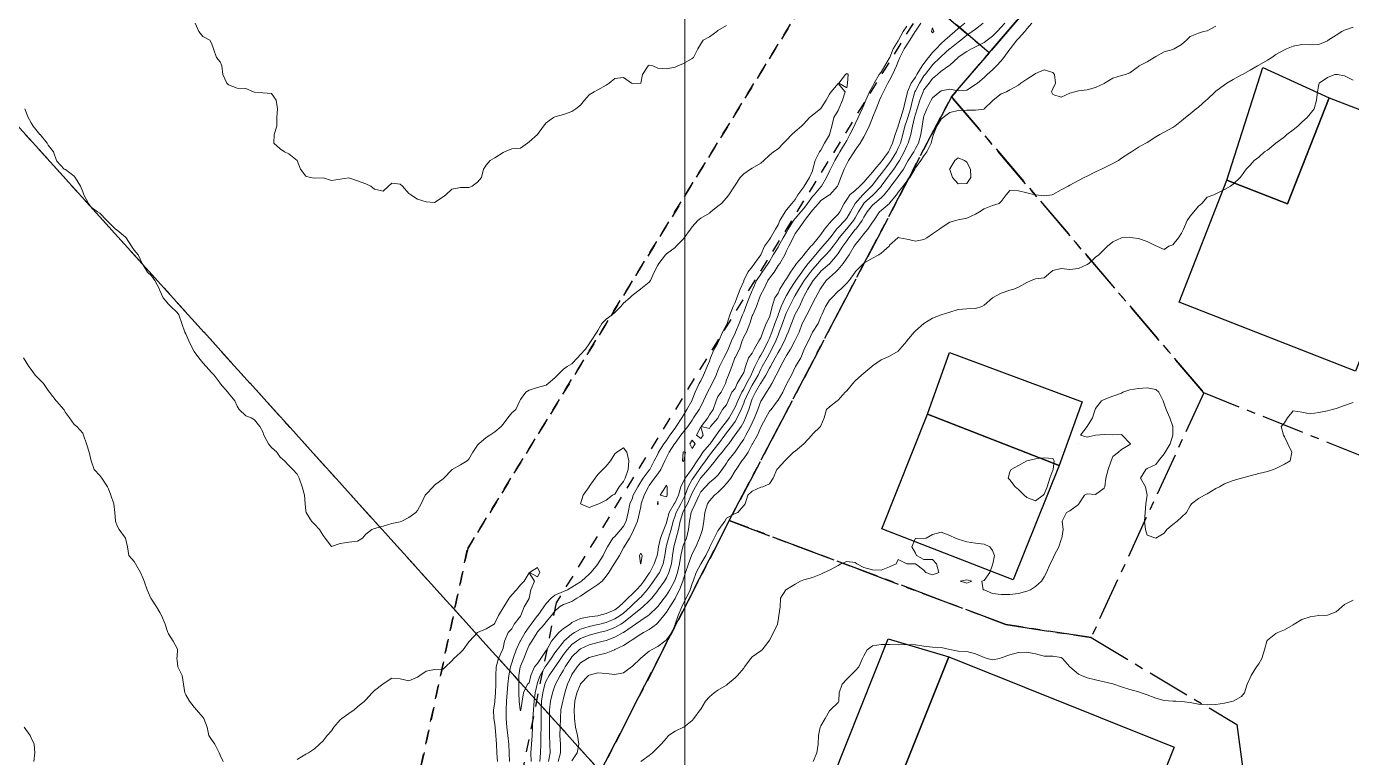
# Model space of a CAD drawing. Header units: centimetres. Extents: x 0 to 642158, y -847 to 649707.
# Drawn here: x 617728.5 to 617805.7, y 621205.5 to 621248 of the extents above; entities that cross this region are included whole.
import ezdxf

# ---------------------------------------------------------------- set-up
doc = ezdxf.new("R2010")
doc.units = ezdxf.units.CM
doc.header["$MEASUREMENT"] = 0
doc.linetypes.add('CENTERX2', pattern=[4, 2.5, -0.5, 0.5, -0.5])
doc.linetypes.add('JIS_02_0.7', pattern=[1.35, 0.75, -0.6])
for name, color, linetype, lineweight in [('MEV_grille', 254, 'Continuous', 9), ('WAL_parcellaire agricole', 7, 'JIS_02_0.7', 25), ('WAL_topographie 0.5', 253, 'Continuous', 20)]:
    doc.layers.add(name, color=color, linetype=linetype, lineweight=lineweight)
doc.layers.add('SPW_batiments', color=7, linetype='Continuous')
doc.layers.add('SPW_parcellaire cadastral', color=7, linetype='CENTERX2', lineweight=25, true_color=0xff0542)

# ---------------------------------------------------------------- blocks, each defined once
blk = doc.blocks.new('*U112')
at = {"layer": 'MEV_grille', "transparency": 33554687}
blk.add_lwpolyline([(0, 1825.476), (0, -1825.476)], dxfattribs=at)
blk = doc.blocks.new('*U113')
at = {"layer": 'MEV_grille', "color": 0, "linetype": 'ByBlock', "lineweight": -2, "transparency": 16777216}
blk.add_blockref('*U112', (2400, 0), dxfattribs=at)

msp = doc.modelspace()

# ---------------------------------------------------------------- linework, layer by layer
at = {"layer": 'SPW_batiments'}
for points in [[(617804.344, 621243.893), (617801.922, 621237.716), (617798.389, 621239.1), (617800.485, 621245.659), (617804.344, 621243.893)], [(617811.104, 621241.284), (617805.89, 621227.967), (617795.606, 621232), (617798.389, 621239.1), (617801.922, 621237.716), (617804.344, 621243.892), (617811.104, 621241.284)], [(617789.956, 621226.199), (617788.616, 621222.492), (617780.957, 621225.478), (617782.24, 621229.064), (617789.956, 621226.199)], [(617788.616, 621222.492), (617785.942, 621215.815), (617778.291, 621218.798), (617780.957, 621225.478), (617788.616, 621222.492)], [(617782.192, 621211.331), (617779.564, 621204.742), (617779.529, 621204.653), (617779.521, 621204.635), (617777.927, 621200.898), (617774.652, 621202.288), (617778.656, 621212.389), (617782.192, 621211.331)], [(617795.326, 621206.083), (617791.194, 621195.699), (617785.108, 621198.124), (617784.21, 621198.481), (617785.643, 621202.099), (617779.493, 621204.564), (617779.521, 621204.635), (617779.529, 621204.653), (617779.564, 621204.742), (617782.192, 621211.331), (617795.326, 621206.083)]]:
    msp.add_lwpolyline(points, dxfattribs=at)
at = {"layer": 'SPW_parcellaire cadastral'}
for points in [[(617671.264, 621373.869), (617686.905, 621385.935), (617807.259, 621275.414), (617805.988, 621273.734), (617791.53, 621254.629), (617784.555, 621246.521), (617738.728, 621285.375), (617709.084, 621310.513), (617653.06, 621358.485), (617671.264, 621373.869)], [(617784.555, 621246.521), (617782.354, 621243.962), (617769.413, 621219.273), (617761.919, 621204.659), (617704.99, 621267.706), (617738.728, 621285.375), (617784.555, 621246.521)], [(617723.481, 621148.527), (617658.466, 621243.386), (617704.99, 621267.706), (617761.919, 621204.659), (617756.258, 621183.479), (617749.395, 621173.207), (617744.167, 621170.618), (617735.92, 621165.757), (617733.164, 621165.195), (617728.719, 621162.878), (617723.481, 621148.527)], [(617784.555, 621246.521), (617791.53, 621254.629), (617808.336, 621249.882), (617814.041, 621248.27), (617816.33, 621247.623), (617806.539, 621222.912), (617797.05, 621226.716), (617782.354, 621243.962), (617784.555, 621246.521)], [(617769.413, 621219.273), (617782.354, 621243.962), (617797.05, 621226.716), (617790.48, 621212.462), (617785.525, 621213.218), (617769.413, 621219.273)], [(617769.413, 621219.273), (617785.525, 621213.218), (617790.48, 621212.462), (617798.966, 621207.404), (617799.364, 621204.471), (617794.226, 621191.76), (617761.919, 621204.659), (617769.413, 621219.273)]]:
    msp.add_lwpolyline(points, dxfattribs=at)
at = {"layer": 'WAL_parcellaire agricole'}
for points in [[(617401.191, 621144.224), (617484.501, 621163.446), (617489.608, 621165.186), (617499.666, 621168.614), (617700.152, 621274.137), (617747.482, 621299.308), (617770.147, 621309.644), (617798.652, 621284.58), (617778.503, 621257.154), (617754.174, 621217.65), (617748.344, 621190.419), (617726.934, 621177.46), (617718.281, 621173.248), (617721.396, 621168.036)], [(617798.652, 621284.58), (617804.15, 621279.649), (617799.318, 621274.981), (617783.653, 621253.98), (617759.325, 621214.477), (617753.754, 621186.622), (617729.83, 621172.141), (617721.396, 621168.036), (617718.281, 621173.248), (617726.934, 621177.46), (617748.344, 621190.419), (617754.174, 621217.65), (617778.503, 621257.154), (617798.652, 621284.58)]]:
    msp.add_lwpolyline(points, dxfattribs=at)
at = {"layer": 'WAL_topographie 0.5'}
for points in [[(617738.298, 621248.25), (617738.521, 621247.75), (617738.75, 621247.475), (617739.159, 621247.25), (617739.25, 621247.083), (617739.368, 621246.75), (617739.55, 621246.25), (617739.75, 621246), (617739.85, 621245.75), (617739.922, 621245.25), (617740.141, 621244.75), (617740.25, 621244.657), (617740.75, 621244.464), (617741.25, 621244.432), (617741.694, 621244.25), (617741.75, 621244.221), (617742.25, 621244.187), (617742.75, 621244.145), (617743.028, 621243.75), (617743.1, 621243.25), (617743.058, 621242.75), (617743.05, 621242.25), (617742.897, 621241.75), (617742.875, 621241.25), (617743.25, 621240.917), (617743.5, 621240.75), (617743.75, 621240.63), (617744.25, 621240.25), (617744.25, 621240.25), (617744.438, 621239.75), (617744.75, 621239.333), (617745, 621239.25), (617745.25, 621239.212), (617745.75, 621239.228), (617746.25, 621239.074), (617746.75, 621239.156), (617747.25, 621239.233), (617747.75, 621239.06), (617748.25, 621238.883), (617748.536, 621238.75), (617748.75, 621238.583), (617749.25, 621238.464), (617749.558, 621238.75), (617749.75, 621238.917), (617750.25, 621238.869), (617750.375, 621238.75), (617750.75, 621238.333), (617750.857, 621238.25), (617751.25, 621237.988), (617751.75, 621237.83), (617752.25, 621237.808), (617752.75, 621238.129), (617752.902, 621238.25), (617753.25, 621238.57), (617753.75, 621238.669), (617754.25, 621238.669), (617754.429, 621238.75), (617754.75, 621238.975), (617754.97, 621239.25), (617755.091, 621239.75), (617755.25, 621239.983), (617755.485, 621240.25), (617755.75, 621240.391), (617756.25, 621240.72), (617756.327, 621240.75), (617756.75, 621240.922), (617757.25, 621240.967), (617757.655, 621241.25), (617757.75, 621241.333), (617758.25, 621241.75), (617758.25, 621241.75), (617758.583, 621242.25), (617758.75, 621242.43), (617759.171, 621242.75), (617759.25, 621242.795), (617759.75, 621242.922), (617760.25, 621243.095), (617760.475, 621243.25), (617760.75, 621243.462), (617760.984, 621243.75), (617761.25, 621244.065), (617761.544, 621244.25), (617761.75, 621244.367), (617762.25, 621244.633), (617762.417, 621244.75), (617762.75, 621245.019), (617763.25, 621245.083), (617763.717, 621244.75), (617763.75, 621244.724), (617764.249, 621244.75), (617764.25, 621244.75), (617764.365, 621245.25), (617764.683, 621245.75), (617764.75, 621245.8), (617764.95, 621245.75), (617765.25, 621245.625), (617765.75, 621245.576), (617766.25, 621245.679), (617766.406, 621245.75), (617766.75, 621245.899), (617767.25, 621246.183), (617767.333, 621246.25), (617767.588, 621246.75), (617767.75, 621247.04), (617767.898, 621247.25), (617768.25, 621247.444), (617768.691, 621247.75), (617768.75, 621247.809), (617769.25, 621248.112)], [(617779.75, 621248.068), (617779.547, 621247.75), (617779.27, 621247.25), (617779.25, 621247.216), (617778.954, 621246.75), (617778.758, 621246.25), (617778.75, 621246.231), (617778.474, 621245.75), (617778.25, 621245.396), (617778.145, 621245.25), (617777.848, 621244.75), (617777.75, 621244.553), (617777.581, 621244.25), (617777.361, 621243.75), (617777.25, 621243.475), (617777.15, 621243.25), (617776.918, 621242.75), (617776.75, 621242.385), (617776.679, 621242.25), (617776.433, 621241.75), (617776.25, 621241.407), (617776.161, 621241.25), (617775.854, 621240.75), (617775.75, 621240.569), (617775.564, 621240.25), (617775.314, 621239.75), (617775.25, 621239.619), (617775.068, 621239.25), (617774.785, 621238.75), (617774.75, 621238.714), (617774.347, 621238.25), (617774.25, 621238.145), (617773.961, 621237.75), (617773.75, 621237.456), (617773.58, 621237.25), (617773.25, 621236.861), (617773.157, 621236.75), (617772.85, 621236.25), (617772.75, 621236.075), (617772.554, 621235.75), (617772.279, 621235.25), (617772.25, 621235.198), (617771.975, 621234.75), (617771.75, 621234.366), (617771.677, 621234.25), (617771.329, 621233.75), (617771.25, 621233.629), (617771.005, 621233.25), (617770.785, 621232.75), (617770.75, 621232.667), (617770.572, 621232.25), (617770.377, 621231.75), (617770.25, 621231.416), (617770.18, 621231.25), (617769.982, 621230.75), (617769.776, 621230.25), (617769.75, 621230.193), (617769.544, 621229.75), (617769.351, 621229.25), (617769.25, 621229.04), (617769.087, 621228.75), (617768.848, 621228.25), (617768.75, 621228.006), (617768.643, 621227.75), (617768.408, 621227.25), (617768.25, 621226.969), (617768.134, 621226.75), (617767.917, 621226.25), (617767.75, 621225.915), (617767.661, 621225.75), (617767.335, 621225.25), (617767.25, 621225.131), (617766.992, 621224.75), (617766.75, 621224.446), (617766.599, 621224.25), (617766.25, 621223.782), (617766.227, 621223.75), (617765.912, 621223.25), (617765.75, 621222.94), (617765.659, 621222.75), (617765.423, 621222.25), (617765.25, 621221.999), (617765.065, 621221.75), (617764.75, 621221.316), (617764.705, 621221.25), (617764.457, 621220.75), (617764.285, 621220.25), (617764.25, 621220.077), (617764.187, 621219.75), (617764.059, 621219.25), (617763.858, 621218.75), (617763.75, 621218.536), (617763.591, 621218.25), (617763.281, 621217.75), (617763.25, 621217.693), (617763.02, 621217.25), (617762.75, 621216.81), (617762.713, 621216.75), (617762.399, 621216.25), (617762.25, 621216.038), (617762.007, 621215.75), (617761.75, 621215.544), (617761.294, 621215.25), (617761.25, 621215.222), (617760.75, 621214.867), (617760.541, 621214.75), (617760.25, 621214.566), (617759.75, 621214.392), (617759.525, 621214.25), (617759.25, 621214.001), (617759.051, 621213.75), (617758.75, 621213.375), (617758.65, 621213.25), (617758.25, 621212.791), (617758.22, 621212.75), (617757.908, 621212.25), (617757.75, 621212.011), (617757.633, 621211.75), (617757.454, 621211.25), (617757.25, 621210.799), (617757.235, 621210.75), (617757.163, 621210.25), (617757.15, 621209.75), (617757.163, 621209.25), (617757.169, 621208.75), (617757.234, 621208.25), (617757.25, 621208.2), (617757.266, 621208.25), (617757.352, 621208.75), (617757.417, 621209.25), (617757.658, 621209.75), (617757.75, 621209.831), (617757.848, 621210.25), (617758.064, 621210.75), (617758.25, 621210.961), (617758.43, 621211.25), (617758.75, 621211.701), (617758.78, 621211.75), (617759.059, 621212.25), (617759.25, 621212.49), (617759.484, 621212.75), (617759.75, 621212.985), (617760.147, 621213.25), (617760.25, 621213.334), (617760.75, 621213.58), (617761.25, 621213.668), (617761.75, 621213.737), (617761.815, 621213.75), (617762.25, 621213.864), (617762.75, 621214.076), (617762.982, 621214.25), (617763.25, 621214.497), (617763.506, 621214.75), (617763.75, 621214.992), (617764.008, 621215.25), (617764.25, 621215.506), (617764.435, 621215.75), (617764.75, 621216.211), (617764.777, 621216.25), (617765.043, 621216.75), (617765.208, 621217.25), (617765.25, 621217.457), (617765.294, 621217.75), (617765.408, 621218.25), (617765.594, 621218.75), (617765.75, 621219.136), (617765.781, 621219.25), (617765.912, 621219.75), (617766.199, 621220.25), (617766.25, 621220.324), (617766.456, 621220.75), (617766.598, 621221.25), (617766.75, 621221.563), (617766.834, 621221.75), (617767.202, 621222.25), (617767.25, 621222.31), (617767.533, 621222.75), (617767.75, 621223.062), (617767.88, 621223.25), (617768.25, 621223.703), (617768.289, 621223.75), (617768.651, 621224.25), (617768.75, 621224.38), (617769.018, 621224.75), (617769.25, 621225.048), (617769.397, 621225.25), (617769.677, 621225.75), (617769.75, 621225.877), (617769.913, 621226.25), (617770.144, 621226.75), (617770.25, 621226.924), (617770.422, 621227.25), (617770.679, 621227.75), (617770.75, 621227.905), (617770.899, 621228.25), (617771.155, 621228.75), (617771.25, 621228.903), (617771.438, 621229.25), (617771.68, 621229.75), (617771.75, 621229.906), (617771.885, 621230.25), (617772.067, 621230.75), (617772.25, 621231.247), (617772.251, 621231.25), (617772.439, 621231.75), (617772.674, 621232.25), (617772.75, 621232.379), (617772.961, 621232.75), (617773.25, 621233.189), (617773.289, 621233.25), (617773.629, 621233.75), (617773.75, 621233.908), (617774.015, 621234.25), (617774.25, 621234.535), (617774.431, 621234.75), (617774.75, 621235.119), (617774.868, 621235.25), (617775.25, 621235.704), (617775.284, 621235.75), (617775.661, 621236.25), (617775.75, 621236.345), (617776.141, 621236.75), (617776.25, 621236.878), (617776.48, 621237.25), (617776.75, 621237.747), (617776.752, 621237.75), (617777.194, 621238.25), (617777.25, 621238.303), (617777.698, 621238.75), (617777.75, 621238.812), (617778.082, 621239.25), (617778.25, 621239.469), (617778.464, 621239.75), (617778.75, 621240.11), (617778.847, 621240.25), (617779.143, 621240.75), (617779.25, 621240.979), (617779.374, 621241.25), (617779.517, 621241.75), (617779.636, 621242.25), (617779.75, 621242.578), (617779.81, 621242.75), (617779.973, 621243.25), (617780.08, 621243.75), (617780.227, 621244.25), (617780.25, 621244.293), (617780.494, 621244.75), (617780.75, 621245.171), (617780.813, 621245.25), (617781.205, 621245.75), (617781.25, 621245.808), (617781.692, 621246.25), (617781.75, 621246.31), (617782.245, 621246.75), (617782.25, 621246.755), (617782.75, 621247.144), (617782.893, 621247.25), (617783.25, 621247.536), (617783.549, 621247.75), (617783.75, 621247.895), (617784.204, 621248.25)], [(617757.865, 621205.25), (617757.846, 621205.75), (617757.901, 621206.25), (617757.94, 621206.75), (617757.942, 621207.25), (617757.964, 621207.75), (617758.002, 621208.25), (617758.044, 621208.75), (617758.106, 621209.25), (617758.212, 621209.75), (617758.25, 621209.851), (617758.403, 621210.25), (617758.696, 621210.75), (617758.75, 621210.827), (617759.041, 621211.25), (617759.25, 621211.568), (617759.377, 621211.75), (617759.75, 621212.223), (617759.776, 621212.25), (617760.25, 621212.658), (617760.401, 621212.75), (617760.75, 621212.948), (617761.25, 621213.109), (617761.75, 621213.216), (617761.877, 621213.25), (617762.25, 621213.349), (617762.75, 621213.544), (617763.064, 621213.75), (617763.25, 621213.89), (617763.651, 621214.25), (617763.75, 621214.348), (617764.186, 621214.75), (617764.25, 621214.814), (617764.633, 621215.25), (617764.75, 621215.407), (617765.007, 621215.75), (617765.25, 621216.114), (617765.341, 621216.25), (617765.569, 621216.75), (617765.659, 621217.25), (617765.727, 621217.75), (617765.75, 621217.831), (617765.87, 621218.25), (617766.033, 621218.75), (617766.151, 621219.25), (617766.25, 621219.551), (617766.318, 621219.75), (617766.595, 621220.25), (617766.75, 621220.553), (617766.843, 621220.75), (617767.019, 621221.25), (617767.25, 621221.67), (617767.3, 621221.75), (617767.654, 621222.25), (617767.75, 621222.39), (617768.02, 621222.75), (617768.25, 621223.076), (617768.392, 621223.25), (617768.75, 621223.699), (617768.791, 621223.75), (617769.146, 621224.25), (617769.25, 621224.39), (617769.545, 621224.75), (617769.75, 621225.045), (617769.876, 621225.25), (617770.101, 621225.75), (617770.25, 621226.118), (617770.302, 621226.25), (617770.528, 621226.75), (617770.75, 621227.152), (617770.812, 621227.25), (617771.087, 621227.75), (617771.25, 621228.093), (617771.336, 621228.25), (617771.612, 621228.75), (617771.75, 621229.001), (617771.89, 621229.25), (617772.126, 621229.75), (617772.25, 621230.082), (617772.322, 621230.25), (617772.515, 621230.75), (617772.694, 621231.25), (617772.75, 621231.389), (617772.926, 621231.75), (617773.178, 621232.25), (617773.25, 621232.376), (617773.461, 621232.75), (617773.75, 621233.215), (617773.772, 621233.25), (617774.139, 621233.75), (617774.25, 621233.889), (617774.574, 621234.25), (617774.75, 621234.457), (617775.037, 621234.75), (617775.25, 621234.991), (617775.454, 621235.25), (617775.75, 621235.654), (617775.816, 621235.75), (617776.232, 621236.25), (617776.25, 621236.268), (617776.649, 621236.75), (617776.75, 621236.915), (617776.942, 621237.25), (617777.244, 621237.75), (617777.25, 621237.756), (617777.75, 621238.213), (617777.794, 621238.25), (617778.25, 621238.736), (617778.262, 621238.75), (617778.63, 621239.25), (617778.75, 621239.409), (617779.003, 621239.75), (617779.25, 621240.128), (617779.323, 621240.25), (617779.601, 621240.75), (617779.75, 621241.102), (617779.827, 621241.25), (617779.976, 621241.75), (617780.075, 621242.25), (617780.197, 621242.75), (617780.25, 621242.942), (617780.357, 621243.25), (617780.508, 621243.75), (617780.695, 621244.25), (617780.75, 621244.358), (617781.049, 621244.75), (617781.25, 621245.012), (617781.532, 621245.25), (617781.75, 621245.445), (617782.193, 621245.75), (617782.25, 621245.797), (617782.738, 621246.25), (617782.75, 621246.26), (617783.25, 621246.601), (617783.524, 621246.75), (617783.75, 621246.865), (617784.25, 621247.115), (617784.436, 621247.25), (617784.75, 621247.489), (617785.015, 621247.75), (617785.25, 621248.004), (617785.455, 621248.25)], [(617758.373, 621205.25), (617758.416, 621205.75), (617758.43, 621206.25), (617758.44, 621206.75), (617758.446, 621207.25), (617758.448, 621207.75), (617758.451, 621208.25), (617758.482, 621208.75), (617758.552, 621209.25), (617758.671, 621209.75), (617758.75, 621209.938), (617758.926, 621210.25), (617759.25, 621210.733), (617759.261, 621210.75), (617759.596, 621211.25), (617759.75, 621211.471), (617759.963, 621211.75), (617760.25, 621212.05), (617760.512, 621212.25), (617760.75, 621212.403), (617761.25, 621212.607), (617761.75, 621212.732), (617761.817, 621212.75), (617762.25, 621212.855), (617762.75, 621213.043), (617763.098, 621213.25), (617763.25, 621213.343), (617763.75, 621213.748), (617763.752, 621213.75), (617764.25, 621214.146), (617764.385, 621214.25), (617764.75, 621214.593), (617764.895, 621214.75), (617765.25, 621215.211), (617765.278, 621215.25), (617765.632, 621215.75), (617765.75, 621215.939), (617765.9, 621216.25), (617766.042, 621216.75), (617766.102, 621217.25), (617766.172, 621217.75), (617766.25, 621218.043), (617766.318, 621218.25), (617766.462, 621218.75), (617766.552, 621219.25), (617766.704, 621219.75), (617766.75, 621219.835), (617766.977, 621220.25), (617767.192, 621220.75), (617767.25, 621220.898), (617767.434, 621221.25), (617767.74, 621221.75), (617767.75, 621221.765), (617768.18, 621222.25), (617768.25, 621222.349), (617768.584, 621222.75), (617768.75, 621222.961), (617768.992, 621223.25), (617769.25, 621223.587), (617769.377, 621223.75), (617769.742, 621224.25), (617769.75, 621224.26), (617770.106, 621224.75), (617770.25, 621225.018), (617770.358, 621225.25), (617770.544, 621225.75), (617770.704, 621226.25), (617770.75, 621226.363), (617770.947, 621226.75), (617771.235, 621227.25), (617771.25, 621227.278), (617771.546, 621227.75), (617771.75, 621228.15), (617771.807, 621228.25), (617772.087, 621228.75), (617772.25, 621229.059), (617772.368, 621229.25), (617772.631, 621229.75), (617772.75, 621230.044), (617772.847, 621230.25), (617773.037, 621230.75), (617773.233, 621231.25), (617773.25, 621231.287), (617773.493, 621231.75), (617773.716, 621232.25), (617773.75, 621232.316), (617773.994, 621232.75), (617774.25, 621233.189), (617774.291, 621233.25), (617774.703, 621233.75), (617774.75, 621233.803), (617775.25, 621234.236), (617775.265, 621234.25), (617775.696, 621234.75), (617775.75, 621234.822), (617776.033, 621235.25), (617776.25, 621235.575), (617776.373, 621235.75), (617776.75, 621236.22), (617776.776, 621236.25), (617777.148, 621236.75), (617777.25, 621236.945), (617777.436, 621237.25), (617777.75, 621237.644), (617777.863, 621237.75), (617778.25, 621238.064), (617778.438, 621238.25), (617778.75, 621238.643), (617778.83, 621238.75), (617779.2, 621239.25), (617779.25, 621239.319), (617779.551, 621239.75), (617779.75, 621240.111), (617779.836, 621240.25), (617780.152, 621240.75), (617780.25, 621240.945), (617780.423, 621241.25), (617780.569, 621241.75), (617780.642, 621242.25), (617780.732, 621242.75), (617780.75, 621242.824), (617780.919, 621243.25), (617781.163, 621243.75), (617781.25, 621243.889), (617781.679, 621244.25), (617781.75, 621244.306), (617782.25, 621244.398), (617782.75, 621244.297), (617783.25, 621244.35), (617783.75, 621244.666), (617783.864, 621244.75), (617784.25, 621245.087), (617784.44, 621245.25), (617784.75, 621245.516), (617784.971, 621245.75), (617785.25, 621246.045), (617785.409, 621246.25), (617785.75, 621246.73), (617785.767, 621246.75), (617786.166, 621247.25), (617786.25, 621247.345), (617786.617, 621247.75), (617786.75, 621247.908), (617787.025, 621248.25)], [(617758.884, 621205.25), (617758.981, 621205.75), (617758.958, 621206.25), (617758.936, 621206.75), (617758.946, 621207.25), (617758.945, 621207.75), (617758.941, 621208.25), (617758.994, 621208.75), (617759.112, 621209.25), (617759.25, 621209.647), (617759.289, 621209.75), (617759.554, 621210.25), (617759.75, 621210.568), (617759.857, 621210.75), (617760.182, 621211.25), (617760.25, 621211.338), (617760.676, 621211.75), (617760.75, 621211.807), (617761.25, 621212.046), (617761.75, 621212.177), (617762.065, 621212.25), (617762.25, 621212.287), (617762.75, 621212.477), (617763.232, 621212.75), (617763.25, 621212.76), (617763.75, 621213.113), (617763.946, 621213.25), (617764.25, 621213.463), (617764.692, 621213.75), (617764.75, 621213.792), (617765.236, 621214.25), (617765.25, 621214.265), (617765.625, 621214.75), (617765.75, 621214.927), (617765.94, 621215.25), (617766.211, 621215.75), (617766.25, 621215.843), (617766.391, 621216.25), (617766.504, 621216.75), (617766.59, 621217.25), (617766.714, 621217.75), (617766.75, 621217.866), (617766.913, 621218.25), (617767.042, 621218.75), (617767.091, 621219.25), (617767.194, 621219.75), (617767.25, 621219.887), (617767.415, 621220.25), (617767.651, 621220.75), (617767.75, 621220.948), (617768.017, 621221.25), (617768.25, 621221.497), (617768.577, 621221.75), (617768.75, 621221.918), (617769.001, 621222.25), (617769.25, 621222.613), (617769.336, 621222.75), (617769.735, 621223.25), (617769.75, 621223.271), (617770.069, 621223.75), (617770.25, 621224.024), (617770.383, 621224.25), (617770.655, 621224.75), (617770.75, 621224.973), (617770.872, 621225.25), (617771.066, 621225.75), (617771.25, 621226.235), (617771.259, 621226.25), (617771.576, 621226.75), (617771.75, 621227.03), (617771.888, 621227.25), (617772.146, 621227.75), (617772.25, 621227.965), (617772.401, 621228.25), (617772.673, 621228.75), (617772.75, 621228.885), (617772.977, 621229.25), (617773.237, 621229.75), (617773.25, 621229.777), (617773.479, 621230.25), (617773.665, 621230.75), (617773.75, 621230.931), (617773.927, 621231.25), (617774.178, 621231.75), (617774.25, 621231.908), (617774.428, 621232.25), (617774.71, 621232.75), (617774.75, 621232.816), (617775.053, 621233.25), (617775.25, 621233.44), (617775.593, 621233.75), (617775.75, 621233.892), (617776.045, 621234.25), (617776.25, 621234.559), (617776.392, 621234.75), (617776.694, 621235.25), (617776.75, 621235.335), (617777.065, 621235.75), (617777.25, 621235.983), (617777.488, 621236.25), (617777.75, 621236.646), (617777.821, 621236.75), (617778.165, 621237.25), (617778.25, 621237.329), (617778.738, 621237.75), (617778.75, 621237.762), (617779.149, 621238.25), (617779.25, 621238.397), (617779.535, 621238.75), (617779.75, 621239.043), (617779.925, 621239.25), (617780.213, 621239.75), (617780.25, 621239.815), (617780.57, 621240.25), (617780.75, 621240.519), (617780.925, 621240.75), (617781.168, 621241.25), (617781.25, 621241.578), (617781.314, 621241.75), (617781.498, 621242.25), (617781.75, 621242.645), (617781.86, 621242.75), (617782.25, 621243.033), (617782.75, 621243.161), (617783.25, 621243.178), (617783.75, 621243.181), (617784.25, 621243.244), (617784.259, 621243.25), (617784.75, 621243.715), (617784.776, 621243.75), (617785.25, 621244.123), (617785.548, 621244.25), (617785.75, 621244.357), (617786.25, 621244.636), (617786.391, 621244.75), (617786.75, 621244.978), (617787.16, 621245.25), (617787.25, 621245.308), (617787.75, 621245.525), (617788.25, 621245.37), (617788.346, 621245.25), (617788.403, 621244.75), (617788.25, 621244.424), (617788.183, 621244.25), (617788.25, 621244.083), (617788.75, 621243.94), (617789.25, 621244.175), (617789.544, 621244.25), (617789.75, 621244.293), (617790.25, 621244.364), (617790.75, 621244.493), (617791.25, 621244.734), (617791.273, 621244.75), (617791.75, 621245.047), (617792.25, 621245.188), (617792.479, 621245.25), (617792.75, 621245.344), (617793.25, 621245.726), (617793.287, 621245.75), (617793.75, 621245.997), (617794.156, 621246.25), (617794.25, 621246.308), (617794.75, 621246.583), (617795.25, 621246.719), (617795.314, 621246.75), (617795.75, 621247), (617796.046, 621247.25), (617796.25, 621247.459), (617796.75, 621247.666), (617797.028, 621247.75), (617797.25, 621247.8), (617797.75, 621248.073)], [(617759.448, 621205.25), (617759.588, 621205.75), (617759.58, 621206.25), (617759.547, 621206.75), (617759.565, 621207.25), (617759.576, 621207.75), (617759.606, 621208.25), (617759.707, 621208.75), (617759.75, 621208.906), (617759.832, 621209.25), (617759.99, 621209.75), (617760.213, 621210.25), (617760.25, 621210.316), (617760.552, 621210.75), (617760.75, 621210.985), (617761.158, 621211.25), (617761.25, 621211.3), (617761.75, 621211.439), (617762.25, 621211.546), (617762.726, 621211.75), (617762.75, 621211.759), (617763.25, 621212.003), (617763.632, 621212.25), (617763.75, 621212.322), (617764.25, 621212.656), (617764.407, 621212.75), (617764.75, 621212.935), (617765.167, 621213.25), (617765.25, 621213.317), (617765.602, 621213.75), (617765.75, 621213.935), (617765.956, 621214.25), (617766.25, 621214.746), (617766.252, 621214.75), (617766.511, 621215.25), (617766.713, 621215.75), (617766.75, 621215.878), (617766.87, 621216.25), (617767.028, 621216.75), (617767.209, 621217.25), (617767.25, 621217.348), (617767.455, 621217.75), (617767.679, 621218.25), (617767.75, 621218.473), (617767.844, 621218.75), (617767.935, 621219.25), (617767.981, 621219.75), (617768.139, 621220.25), (617768.25, 621220.419), (617768.547, 621220.75), (617768.75, 621220.907), (617769.073, 621221.25), (617769.25, 621221.443), (617769.492, 621221.75), (617769.75, 621222.173), (617769.804, 621222.25), (617770.146, 621222.75), (617770.25, 621222.895), (617770.503, 621223.25), (617770.75, 621223.72), (617770.769, 621223.75), (617771.058, 621224.25), (617771.25, 621224.717), (617771.269, 621224.75), (617771.534, 621225.25), (617771.75, 621225.642), (617771.842, 621225.75), (617772.221, 621226.25), (617772.25, 621226.293), (617772.538, 621226.75), (617772.75, 621227.213), (617772.771, 621227.25), (617773.03, 621227.75), (617773.25, 621228.206), (617773.277, 621228.25), (617773.572, 621228.75), (617773.75, 621229.205), (617773.771, 621229.25), (617774.034, 621229.75), (617774.25, 621230.239), (617774.258, 621230.25), (617774.579, 621230.75), (617774.75, 621231.146), (617774.795, 621231.25), (617775.015, 621231.75), (617775.25, 621232.115), (617775.388, 621232.25), (617775.75, 621232.641), (617775.909, 621232.75), (617776.25, 621233.104), (617776.4, 621233.25), (617776.743, 621233.75), (617776.75, 621233.76), (617777.237, 621234.25), (617777.25, 621234.264), (617777.75, 621234.563), (617778.121, 621234.75), (617778.25, 621234.846), (617778.72, 621235.25), (617778.75, 621235.306), (617779.221, 621235.75), (617779.25, 621235.772), (617779.333, 621235.75), (617779.75, 621235.662), (617780.25, 621235.553), (617780.75, 621235.637), (617780.924, 621235.75), (617781.25, 621235.972), (617781.65, 621236.25), (617781.75, 621236.327), (617782.25, 621236.653), (617782.611, 621236.75), (617782.75, 621236.784), (617783.25, 621236.881), (617783.75, 621237.115), (617783.983, 621237.25), (617784.25, 621237.435), (617784.75, 621237.633), (617785.13, 621237.75), (617785.25, 621237.857), (617785.532, 621238.25), (617785.75, 621238.5), (617786.25, 621238.472), (617786.75, 621238.358), (617787.222, 621238.25), (617787.25, 621238.246), (617787.75, 621238.194), (617788.219, 621238.25), (617788.25, 621238.256), (617788.75, 621238.536), (617789.141, 621238.75), (617789.25, 621238.805), (617789.75, 621239.073), (617790.09, 621239.25), (617790.25, 621239.332), (617790.75, 621239.577), (617791.093, 621239.75), (617791.25, 621239.822), (617791.75, 621240.074), (617792.075, 621240.25), (617792.25, 621240.374), (617792.75, 621240.695), (617792.838, 621240.75), (617793.25, 621241.016), (617793.68, 621241.25), (617793.75, 621241.288), (617794.25, 621241.616), (617794.484, 621241.75), (617794.75, 621241.901), (617795.25, 621242.158), (617795.363, 621242.25), (617795.75, 621242.558), (617795.974, 621242.75), (617796.25, 621242.965), (617796.595, 621243.25), (617796.75, 621243.355), (617797.182, 621243.75), (617797.25, 621243.803), (617797.716, 621244.25), (617797.75, 621244.28), (617798.25, 621244.661), (617798.395, 621244.75), (617798.75, 621244.965), (617799.25, 621245.225), (617799.294, 621245.25), (617799.75, 621245.508), (617800.175, 621245.75), (617800.25, 621245.794), (617800.75, 621246.091), (617801.01, 621246.25), (617801.25, 621246.41), (617801.75, 621246.698), (617801.86, 621246.75), (617802.25, 621246.903), (617802.75, 621246.999), (617803.25, 621246.987), (617803.75, 621247), (617804.25, 621247.214), (617804.294, 621247.25), (617804.75, 621247.542), (617805.096, 621247.75), (617805.25, 621247.83), (617805.75, 621248.012)], [(617780.577, 621248.25), (617780.25, 621247.773), (617780.233, 621247.75), (617779.922, 621247.25), (617779.75, 621246.98), (617779.602, 621246.75), (617779.349, 621246.25), (617779.25, 621246.005), (617779.149, 621245.75), (617778.92, 621245.25), (617778.75, 621244.929), (617778.648, 621244.75), (617778.401, 621244.25), (617778.25, 621243.967), (617778.154, 621243.75), (617777.961, 621243.25), (617777.758, 621242.75), (617777.75, 621242.731), (617777.552, 621242.25), (617777.319, 621241.75), (617777.25, 621241.633), (617777.043, 621241.25), (617776.75, 621240.842), (617776.69, 621240.75), (617776.361, 621240.25), (617776.25, 621240.05), (617776.101, 621239.75), (617775.909, 621239.25), (617775.75, 621238.825), (617775.719, 621238.75), (617775.262, 621238.25), (617775.25, 621238.244), (617774.75, 621237.908), (617774.603, 621237.75), (617774.25, 621237.354), (617774.175, 621237.25), (617773.798, 621236.75), (617773.75, 621236.692), (617773.442, 621236.25), (617773.25, 621235.986), (617773.125, 621235.75), (617772.888, 621235.25), (617772.75, 621234.982), (617772.648, 621234.75), (617772.351, 621234.25), (617772.25, 621234.137), (617772.024, 621233.75), (617771.75, 621233.392), (617771.663, 621233.25), (617771.431, 621232.75), (617771.25, 621232.444), (617771.176, 621232.25), (617770.998, 621231.75), (617770.774, 621231.25), (617770.75, 621231.205), (617770.599, 621230.75), (617770.405, 621230.25), (617770.25, 621229.969), (617770.165, 621229.75), (617769.999, 621229.25), (617769.75, 621228.769), (617769.743, 621228.75), (617769.552, 621228.25), (617769.375, 621227.75), (617769.25, 621227.469), (617769.184, 621227.25), (617768.936, 621226.75), (617768.75, 621226.508), (617768.639, 621226.25), (617768.479, 621225.75), (617768.25, 621225.438), (617768.153, 621225.25), (617767.764, 621224.75), (617768.25, 621224.628), (617768.325, 621224.75), (617768.75, 621225.249), (617768.751, 621225.25), (617769.014, 621225.75), (617769.25, 621226.01), (617769.351, 621226.25), (617769.568, 621226.75), (617769.75, 621226.96), (617769.864, 621227.25), (617770.155, 621227.75), (617770.25, 621227.897), (617770.348, 621228.25), (617770.535, 621228.75), (617770.75, 621229.031), (617770.86, 621229.25), (617771.134, 621229.75), (617771.25, 621229.921), (617771.37, 621230.25), (617771.558, 621230.75), (617771.75, 621231.126), (617771.789, 621231.25), (617771.906, 621231.75), (617772.073, 621232.25), (617772.25, 621232.516), (617772.364, 621232.75), (617772.674, 621233.25), (617772.75, 621233.348), (617772.98, 621233.75), (617773.25, 621234.133), (617773.326, 621234.25), (617773.75, 621234.735), (617773.762, 621234.75), (617774.17, 621235.25), (617774.25, 621235.34), (617774.597, 621235.75), (617774.75, 621235.935), (617774.964, 621236.25), (617775.25, 621236.597), (617775.387, 621236.75), (617775.75, 621237.121), (617775.856, 621237.25), (617776.105, 621237.75), (617776.25, 621237.97), (617776.426, 621238.25), (617776.75, 621238.502), (617777.018, 621238.75), (617777.25, 621238.974), (617777.472, 621239.25), (617777.75, 621239.562), (617777.89, 621239.75), (617778.25, 621240.17), (617778.313, 621240.25), (617778.677, 621240.75), (617778.75, 621240.862), (617778.924, 621241.25), (617779.076, 621241.75), (617779.243, 621242.25), (617779.25, 621242.263), (617779.401, 621242.75), (617779.568, 621243.25), (617779.667, 621243.75), (617779.75, 621244.052), (617779.787, 621244.25), (617780.004, 621244.75), (617780.25, 621245.102), (617780.338, 621245.25), (617780.646, 621245.75), (617780.75, 621245.894), (617781.019, 621246.25), (617781.25, 621246.531), (617781.459, 621246.75), (617781.75, 621247.058), (617781.97, 621247.25), (617782.25, 621247.496), (617782.554, 621247.75), (617782.75, 621247.928), (617783.13, 621248.25)], [(617781.25, 621247.682), (617781.322, 621247.75), (617781.25, 621247.962), (617781.181, 621247.75), (617781.25, 621247.682)], [(617760.25, 621205.292), (617760.56, 621205.75), (617760.639, 621206.25), (617760.566, 621206.75), (617760.459, 621207.25), (617760.392, 621207.75), (617760.378, 621208.25), (617760.415, 621208.75), (617760.53, 621209.25), (617760.744, 621209.75), (617760.75, 621209.761), (617761.215, 621210.25), (617761.25, 621210.279), (617761.75, 621210.416), (617762.25, 621210.379), (617762.75, 621210.315), (617763.25, 621210.411), (617763.716, 621210.75), (617763.75, 621210.772), (617764.24, 621211.25), (617764.25, 621211.257), (617764.75, 621211.663), (617764.881, 621211.75), (617765.25, 621211.948), (617765.658, 621212.25), (617765.75, 621212.327), (617766.074, 621212.75), (617766.25, 621213.227), (617766.257, 621213.25), (617766.439, 621213.75), (617766.649, 621214.25), (617766.75, 621214.465), (617766.902, 621214.75), (617767.133, 621215.25), (617767.25, 621215.618), (617767.301, 621215.75), (617767.488, 621216.25), (617767.748, 621216.75), (617767.75, 621216.754), (617768.055, 621217.25), (617768.25, 621217.693), (617768.281, 621217.75), (617768.53, 621218.25), (617768.75, 621218.686), (617768.806, 621218.75), (617769.156, 621219.25), (617769.25, 621219.406), (617769.75, 621219.696), (617769.917, 621219.75), (617770.25, 621220.15), (617770.33, 621220.25), (617770.489, 621220.75), (617770.75, 621220.985), (617771.25, 621221.228), (617771.361, 621221.25), (617771.75, 621221.409), (617771.964, 621221.75), (617772.175, 621222.25), (617772.25, 621222.327), (617772.652, 621222.75), (617772.75, 621222.85), (617773.16, 621223.25), (617773.25, 621223.321), (617773.75, 621223.75), (617773.75, 621223.75), (617774.212, 621224.25), (617774.25, 621224.3), (617774.732, 621224.75), (617774.75, 621224.788), (617774.938, 621225.25), (617775.083, 621225.75), (617775.25, 621225.896), (617775.697, 621226.25), (617775.75, 621226.283), (617776.162, 621226.75), (617776.25, 621226.831), (617776.61, 621227.25), (617776.75, 621227.412), (617777.118, 621227.75), (617777.25, 621227.855), (617777.709, 621228.25), (617777.75, 621228.284), (617778.25, 621228.628), (617778.523, 621228.75), (617778.75, 621228.859), (617779.25, 621229.146), (617779.339, 621229.25), (617779.75, 621229.731), (617779.762, 621229.75), (617780.171, 621230.25), (617780.25, 621230.317), (617780.742, 621230.75), (617780.75, 621230.755), (617781.25, 621231.069), (617781.75, 621231.25), (617781.75, 621231.25), (617782.25, 621231.421), (617782.75, 621231.564), (617783.25, 621231.602), (617783.75, 621231.625), (617784.123, 621231.75), (617784.25, 621231.815), (617784.75, 621232.25), (617784.75, 621232.25), (617785.25, 621232.525), (617785.75, 621232.692), (617785.989, 621232.75), (617786.25, 621232.868), (617786.75, 621233.143), (617787, 621233.25), (617787.25, 621233.348), (617787.75, 621233.421), (617788.147, 621233.75), (617788.25, 621233.831), (617788.75, 621233.95), (617789.25, 621233.903), (617789.75, 621233.964), (617790.25, 621234.192), (617790.362, 621234.25), (617790.75, 621234.623), (617790.931, 621234.75), (617791.25, 621235.061), (617791.434, 621235.25), (617791.75, 621235.505), (617792.25, 621235.75), (617792.25, 621235.75), (617792.75, 621235.776), (617792.917, 621235.75), (617793.25, 621235.697), (617793.75, 621235.526), (617794.25, 621235.277), (617794.317, 621235.25), (617794.75, 621235.053), (617795.021, 621235.25), (617795.25, 621235.343), (617795.57, 621235.75), (617795.75, 621236.01), (617795.857, 621236.25), (617796.071, 621236.75), (617796.25, 621237.01), (617796.478, 621237.25), (617796.75, 621237.591), (617796.942, 621237.75), (617797.25, 621238.106), (617797.632, 621238.25), (617797.75, 621238.304), (617798.25, 621238.556), (617798.6, 621238.75), (617798.75, 621238.87), (617799.163, 621239.25), (617799.25, 621239.361), (617799.519, 621239.75), (617799.75, 621239.972), (617799.977, 621240.25), (617800.25, 621240.438), (617800.591, 621240.75), (617800.75, 621240.853), (617801.241, 621241.25), (617801.25, 621241.256), (617801.75, 621241.627), (617801.892, 621241.75), (617802.25, 621242.038), (617802.519, 621242.25), (617802.75, 621242.472), (617803.076, 621242.75), (617803.25, 621242.966), (617803.478, 621243.25), (617803.622, 621243.75), (617803.677, 621244.25), (617803.75, 621244.679), (617803.763, 621244.75), (617804.25, 621245.075), (617804.687, 621245.25), (617804.75, 621245.261), (617804.844, 621245.25), (617805.25, 621245.168), (617805.75, 621244.925)], [(617776.302, 621244.75), (617776.25, 621244.485), (617775.8, 621244.75), (617776.185, 621245.25), (617776.25, 621245.311), (617776.327, 621245.25), (617776.302, 621244.75)], [(617728.372, 621243.25), (617728.571, 621242.75), (617728.75, 621242.446), (617728.868, 621242.25), (617729.25, 621241.767), (617729.265, 621241.75), (617729.679, 621241.25), (617729.75, 621241.131), (617730.058, 621240.75), (617730.231, 621240.25), (617730.25, 621240.204), (617730.667, 621239.75), (617730.75, 621239.718), (617731.25, 621239.341), (617731.321, 621239.25), (617731.618, 621238.75), (617731.75, 621238.417), (617731.823, 621238.25), (617732.083, 621237.75), (617732.25, 621237.519), (617732.618, 621237.25), (617732.75, 621237.172), (617733.159, 621236.75), (617733.25, 621236.656), (617733.669, 621236.25), (617733.75, 621236.192), (617734.25, 621235.787), (617734.28, 621235.75), (617734.602, 621235.25), (617734.75, 621235.033), (617734.986, 621234.75), (617735.222, 621234.25), (617735.25, 621234.187), (617735.519, 621233.75), (617735.75, 621233.528), (617735.947, 621233.25), (617736.216, 621232.75), (617736.25, 621232.667), (617736.442, 621232.25), (617736.75, 621231.886), (617736.891, 621231.75), (617737.25, 621231.401), (617737.344, 621231.25), (617737.519, 621230.75), (617737.707, 621230.25), (617737.75, 621230.159), (617737.927, 621229.75), (617738.167, 621229.25), (617738.25, 621229.117), (617738.518, 621228.75), (617738.75, 621228.462), (617738.934, 621228.25), (617739.25, 621227.897), (617739.401, 621227.75), (617739.75, 621227.271), (617739.765, 621227.25), (617740.205, 621226.75), (617740.25, 621226.702), (617740.618, 621226.25), (617740.75, 621225.938), (617740.857, 621225.75), (617741.25, 621225.383), (617741.558, 621225.25), (617741.75, 621225.141), (617742.071, 621224.75), (617742.25, 621224.438), (617742.308, 621224.25), (617742.569, 621223.75), (617742.75, 621223.526), (617743.05, 621223.25), (617743.25, 621222.97), (617743.512, 621222.75), (617743.75, 621222.487), (617744, 621222.25), (617744.25, 621221.969), (617744.353, 621221.75), (617744.542, 621221.25), (617744.662, 621220.75), (617744.705, 621220.25), (617744.75, 621219.85), (617744.767, 621219.75), (617745.083, 621219.25), (617745.25, 621219.071), (617745.54, 621218.75), (617745.75, 621218.408), (617745.87, 621218.25), (617746.25, 621217.775), (617746.75, 621217.94), (617747.25, 621218.017), (617747.75, 621218.078), (617748.039, 621218.25), (617748.25, 621218.485), (617748.596, 621218.75), (617748.75, 621218.809), (617749.25, 621218.957), (617749.75, 621219.1), (617750.25, 621219.21), (617750.345, 621219.25), (617750.75, 621219.462), (617751.147, 621219.75), (617751.25, 621219.853), (617751.471, 621220.25), (617751.703, 621220.75), (617751.75, 621220.814), (617752.155, 621221.25), (617752.25, 621221.335), (617752.75, 621221.71), (617752.792, 621221.75), (617753.25, 621222.235), (617753.265, 621222.25), (617753.75, 621222.531), (617754.141, 621222.75), (617754.25, 621222.85), (617754.48, 621223.25), (617754.75, 621223.673), (617754.817, 621223.75), (617755.25, 621224.105), (617755.466, 621224.25), (617755.75, 621224.437), (617756.122, 621224.75), (617756.25, 621224.883), (617756.521, 621225.25), (617756.75, 621225.542), (617756.977, 621225.75), (617757.212, 621226.25), (617757.25, 621226.333), (617757.555, 621226.75), (617757.75, 621226.877), (617758.25, 621227.03), (617758.75, 621227.17), (617758.871, 621227.25), (617759.25, 621227.583), (617759.403, 621227.75), (617759.75, 621228.088), (617759.972, 621228.25), (617760.25, 621228.406), (617760.58, 621228.75), (617760.75, 621228.939), (617761.03, 621229.25), (617761.25, 621229.574), (617761.375, 621229.75), (617761.69, 621230.25), (617761.75, 621230.35), (617761.981, 621230.75), (617762.25, 621230.996), (617762.587, 621231.25), (617762.75, 621231.387), (617763.099, 621231.75), (617763.25, 621231.94), (617763.621, 621232.25), (617763.75, 621232.382), (617764.231, 621232.75), (617764.25, 621232.762), (617764.75, 621233.153), (617764.825, 621233.25), (617765.034, 621233.75), (617765.25, 621234.146), (617765.308, 621234.25), (617765.702, 621234.75), (617765.75, 621234.809), (617766.25, 621235.185), (617766.319, 621235.25), (617766.75, 621235.681), (617766.791, 621235.75), (617767.156, 621236.25), (617767.25, 621236.375), (617767.571, 621236.75), (617767.75, 621236.894), (617768.25, 621237.171), (617768.346, 621237.25), (617768.75, 621237.578), (617768.954, 621237.75), (617769.25, 621238.072), (617769.386, 621238.25), (617769.709, 621238.75), (617769.75, 621238.814), (617770.038, 621239.25), (617770.25, 621239.469), (617770.65, 621239.75), (617770.75, 621239.804), (617771.25, 621240.091), (617771.425, 621240.25), (617771.75, 621240.56), (617771.992, 621240.75), (617772.25, 621240.917), (617772.571, 621241.25), (617772.75, 621241.436), (617773.046, 621241.75), (617773.25, 621241.933), (617773.623, 621242.25), (617773.75, 621242.388), (617774.083, 621242.75), (617774.25, 621242.885), (617774.729, 621243.25), (617774.75, 621243.273), (617775.061, 621243.75), (617775.25, 621244.118), (617775.352, 621244.25), (617775.75, 621244.736), (617776.157, 621244.25), (617775.997, 621243.75), (617775.792, 621243.25), (617775.75, 621243.16), (617775.496, 621242.75), (617775.387, 621242.25), (617775.255, 621241.75), (617775.25, 621241.738), (617774.963, 621241.25), (617774.75, 621240.854), (617774.671, 621240.75), (617774.421, 621240.25), (617774.279, 621239.75), (617774.25, 621239.647), (617774.075, 621239.25), (617773.773, 621238.75), (617773.75, 621238.716), (617773.401, 621238.25), (617773.25, 621237.977), (617773.061, 621237.75), (617772.75, 621237.367), (617772.667, 621237.25), (617772.361, 621236.75), (617772.25, 621236.489), (617772.106, 621236.25), (617771.809, 621235.75), (617771.75, 621235.651), (617771.454, 621235.25), (617771.25, 621234.75), (617771.25, 621234.75), (617770.889, 621234.25), (617770.75, 621234.059), (617770.494, 621233.75), (617770.26, 621233.25), (617770.25, 621233.219), (617770.041, 621232.75), (617769.845, 621232.25), (617769.75, 621231.985), (617769.635, 621231.75), (617769.443, 621231.25), (617769.279, 621230.75), (617769.25, 621230.677), (617769.009, 621230.25), (617768.797, 621229.75), (617768.75, 621229.634), (617768.529, 621229.25), (617768.314, 621228.75), (617768.25, 621228.55), (617768.13, 621228.25), (617767.909, 621227.75), (617767.75, 621227.404), (617767.659, 621227.25), (617767.417, 621226.75), (617767.25, 621226.301), (617767.225, 621226.25), (617766.936, 621225.75), (617766.75, 621225.412), (617766.652, 621225.25), (617766.32, 621224.75), (617766.25, 621224.655), (617765.957, 621224.25), (617765.75, 621223.946), (617765.597, 621223.75), (617765.297, 621223.25), (617765.25, 621223.139), (617765.045, 621222.75), (617764.777, 621222.25), (617764.75, 621222.213), (617764.392, 621221.75), (617764.25, 621221.525), (617764.079, 621221.25), (617763.822, 621220.75), (617763.75, 621220.551), (617763.627, 621220.25), (617763.52, 621219.75), (617763.4, 621219.25), (617763.25, 621218.949), (617763.104, 621218.75), (617762.75, 621218.35), (617762.638, 621218.25), (617762.324, 621217.75), (617762.25, 621217.603), (617762.061, 621217.25), (617761.757, 621216.75), (617761.75, 621216.74), (617761.357, 621216.25), (617761.25, 621216.145), (617760.797, 621215.75), (617760.75, 621215.716), (617760.25, 621215.389), (617759.985, 621215.25), (617759.75, 621215.15), (617759.25, 621214.93), (617759.041, 621214.75), (617758.75, 621214.439), (617758.618, 621214.25), (617758.257, 621213.75), (617758.25, 621213.742), (617757.877, 621213.25), (617757.75, 621213.079), (617757.523, 621212.75), (617757.25, 621212.273), (617757.236, 621212.25), (617757.007, 621211.75), (617756.83, 621211.25), (617756.75, 621210.992), (617756.667, 621210.75), (617756.569, 621210.25), (617756.516, 621209.75), (617756.469, 621209.25), (617756.434, 621208.75), (617756.418, 621208.25), (617756.425, 621207.75), (617756.461, 621207.25), (617756.51, 621206.75), (617756.563, 621206.25), (617756.596, 621205.75), (617756.604, 621205.25)], [(617783.478, 621239.25), (617783.25, 621238.911), (617782.75, 621238.89), (617782.422, 621239.25), (617782.25, 621239.723), (617782.244, 621239.75), (617782.25, 621239.767), (617782.556, 621240.25), (617782.75, 621240.398), (617783.117, 621240.25), (617783.25, 621240.142), (617783.466, 621239.75), (617783.478, 621239.25)], [(617728.313, 621228.75), (617728.61, 621228.25), (617728.75, 621228.074), (617728.984, 621227.75), (617729.25, 621227.478), (617729.469, 621227.25), (617729.75, 621226.853), (617729.814, 621226.75), (617730.209, 621226.25), (617730.25, 621226.207), (617730.656, 621225.75), (617730.75, 621225.571), (617730.975, 621225.25), (617731.25, 621224.871), (617731.409, 621224.75), (617731.75, 621224.375), (617731.808, 621224.25), (617731.964, 621223.75), (617732.125, 621223.25), (617732.25, 621222.75), (617732.25, 621222.75), (617732.421, 621222.25), (617732.75, 621221.891), (617732.872, 621221.75), (617733.196, 621221.25), (617733.25, 621221.125), (617733.391, 621220.75), (617733.559, 621220.25), (617733.629, 621219.75), (617733.657, 621219.25), (617733.75, 621218.975), (617733.879, 621218.75), (617734.25, 621218.25), (617734.25, 621218.25), (617734.353, 621217.75), (617734.433, 621217.25), (617734.75, 621216.885), (617734.826, 621216.75), (617735.122, 621216.25), (617735.25, 621215.938), (617735.327, 621215.75), (617735.513, 621215.25), (617735.727, 621214.75), (617735.75, 621214.706), (617736.05, 621214.25), (617736.25, 621213.917), (617736.35, 621213.75), (617736.553, 621213.25), (617736.705, 621212.75), (617736.75, 621212.682), (617737.014, 621212.25), (617737.25, 621211.825), (617737.282, 621211.75), (617737.25, 621211.375), (617737.239, 621211.25), (617737.25, 621211.125), (617737.295, 621210.75), (617737.541, 621210.25), (617737.614, 621209.75), (617737.702, 621209.25), (617737.75, 621209.125), (617737.964, 621208.75), (617738.25, 621208.417), (617738.389, 621208.25), (617738.75, 621207.831), (617738.808, 621207.75), (617738.993, 621207.25), (617739.107, 621206.75), (617739.25, 621206.528), (617739.442, 621206.25), (617739.693, 621205.75), (617739.75, 621205.617), (617739.94, 621205.25)], [(617764.25, 621205.25), (617764.75, 621205.601), (617764.944, 621205.75), (617765.25, 621206.056), (617765.444, 621206.25), (617765.75, 621206.605), (617765.875, 621206.75), (617766.25, 621207.02), (617766.75, 621207.24), (617766.771, 621207.25), (617767.25, 621207.633), (617767.34, 621207.75), (617767.724, 621208.25), (617767.75, 621208.283), (617768.025, 621208.75), (617768.25, 621209.017), (617768.536, 621209.25), (617768.75, 621209.4), (617769.25, 621209.698), (617769.316, 621209.75), (617769.75, 621210.125), (617769.899, 621210.25), (617770.25, 621210.683), (617770.298, 621210.75), (617770.669, 621211.25), (617770.75, 621211.338), (617771.25, 621211.693), (617771.318, 621211.75), (617771.706, 621212.25), (617771.75, 621212.319), (617771.995, 621212.75), (617772.219, 621213.25), (617772.25, 621213.464), (617772.289, 621213.75), (617772.37, 621214.25), (617772.386, 621214.75), (617772.71, 621215.25), (617772.75, 621215.268), (617773.25, 621215.563), (617773.559, 621215.75), (617773.75, 621215.825), (617774.25, 621215.967), (617774.75, 621216.154), (617774.934, 621216.25), (617775.25, 621216.388), (617775.75, 621216.665), (617775.905, 621216.75), (617776.25, 621216.889), (617776.75, 621216.829), (617776.848, 621216.75), (617777.25, 621216.541), (617777.75, 621216.402), (617778.25, 621216.392), (617778.75, 621216.591), (617779.132, 621216.75), (617779.25, 621217), (617779.75, 621216.75), (617780.25, 621216.751), (617780.25, 621216.75), (617780.75, 621216.387), (617780.85, 621216.25), (617781.25, 621216.114), (617781.625, 621216.25), (617781.489, 621216.75), (617781.25, 621217.012), (617780.75, 621217.016), (617780.312, 621217.25), (617780.25, 621217.375), (617780.036, 621217.75), (617780.25, 621218.25), (617780.25, 621218.25), (617780.251, 621218.25), (617780.75, 621218.204), (617780.875, 621218.25), (617781.25, 621218.464), (617781.75, 621218.596), (617782.25, 621218.408), (617782.583, 621218.25), (617782.75, 621218.194), (617783.25, 621218.044), (617783.75, 621217.968), (617784.25, 621217.899), (617784.594, 621217.75), (617784.75, 621217.523), (617784.85, 621217.25), (617784.767, 621216.75), (617784.75, 621216.694), (617784.596, 621216.25), (617784.25, 621215.776), (617784.125, 621215.75), (617784.204, 621215.25), (617784.25, 621215.236), (617784.75, 621215.026), (617785.25, 621214.964), (617785.75, 621214.978), (617786.25, 621215.025), (617786.75, 621215.158), (617786.957, 621215.25), (617787.25, 621215.427), (617787.602, 621215.75), (617787.75, 621216), (617787.891, 621216.25), (617788.107, 621216.75), (617788.25, 621217.05), (617788.339, 621217.25), (617788.602, 621217.75), (617788.75, 621218.183), (617788.779, 621218.25), (617788.854, 621218.75), (617788.803, 621219.25), (617789.058, 621219.75), (617789.25, 621219.85), (617789.75, 621220.219), (617789.77, 621220.25), (617790.094, 621220.75), (617790.25, 621220.833), (617790.75, 621220.794), (617791.25, 621221.159), (617791.29, 621221.25), (617791.337, 621221.75), (617791.483, 621222.25), (617791.648, 621222.75), (617791.75, 621223.007), (617792.077, 621223.25), (617792.25, 621223.423), (617792.75, 621223.702), (617792.778, 621223.75), (617792.75, 621223.788), (617792.288, 621224.25), (617792.25, 621224.291), (617791.75, 621224.267), (617791.25, 621224.281), (617790.75, 621224.25), (617790.75, 621224.25), (617790.25, 621224.139), (617789.875, 621224.25), (617790.25, 621224.75), (617790.25, 621224.75), (617790.558, 621225.25), (617790.72, 621225.75), (617790.75, 621225.8), (617791.083, 621226.25), (617791.25, 621226.332), (617791.75, 621226.511), (617792.25, 621226.705), (617792.338, 621226.75), (617792.75, 621226.887), (617793.25, 621226.968), (617793.75, 621227.005), (617794.25, 621226.912), (617794.436, 621226.75), (617794.677, 621226.25), (617794.75, 621226.083), (617794.849, 621225.75), (617795.079, 621225.25), (617795.25, 621224.75), (617795.25, 621224.75), (617795.25, 621224.75), (617795.237, 621224.25), (617795.086, 621223.75), (617794.804, 621223.25), (617794.75, 621223.155), (617794.401, 621222.75), (617794.25, 621222.547), (617793.75, 621222.302), (617793.671, 621222.25), (617793.371, 621221.75), (617793.657, 621221.25), (617793.75, 621220.75), (617793.75, 621220.75), (617793.75, 621220.75), (617793.679, 621220.25), (617793.625, 621219.75), (617793.591, 621219.25), (617793.65, 621218.75), (617793.75, 621218.417), (617794.25, 621218.25), (617794.75, 621218.547), (617794.897, 621218.75), (617795.25, 621219.045), (617795.505, 621219.25), (617795.75, 621219.468), (617796.042, 621219.75), (617796.25, 621220.143), (617796.336, 621220.25), (617796.75, 621220.552), (617797.089, 621220.75), (617797.25, 621220.835), (617797.75, 621221.144), (617797.954, 621221.25), (617798.25, 621221.407), (617798.75, 621221.615), (617799.25, 621221.75), (617799.25, 621221.75), (617799.75, 621221.878), (617800.25, 621222.026), (617800.75, 621222.143), (617801.103, 621222.25), (617801.25, 621222.3), (617801.75, 621222.563), (617802.083, 621222.75), (617802.169, 621223.25), (617801.934, 621223.75), (617801.75, 621224.162), (617801.69, 621224.25), (617801.558, 621224.75), (617801.75, 621224.958), (617801.917, 621225.25), (617802.25, 621225.662), (617802.75, 621225.596), (617803.25, 621225.487), (617803.75, 621225.575), (617804.25, 621225.658), (617804.533, 621225.75), (617804.75, 621225.812), (617805.25, 621225.969), (617805.75, 621226.146)], [(617767.75, 621224.057), (617767.89, 621224.25), (617767.75, 621224.738), (617767.509, 621224.25), (617767.75, 621224.057)], [(617767.25, 621223.468), (617767.418, 621223.75), (617767.25, 621223.964), (617767.122, 621223.75), (617767.25, 621223.468)], [(617761.813, 621220.25), (617761.75, 621220.23), (617761.25, 621220.045), (617760.75, 621220.25), (617760.75, 621220.25), (617760.75, 621220.25), (617760.903, 621220.75), (617761.242, 621221.25), (617761.25, 621221.26), (617761.606, 621221.75), (617761.75, 621221.961), (617762.039, 621222.25), (617762.25, 621222.444), (617762.484, 621222.75), (617762.75, 621223.165), (617762.871, 621223.25), (617763.25, 621223.506), (617763.446, 621223.25), (617763.558, 621222.75), (617763.52, 621222.25), (617763.344, 621221.75), (617763.25, 621221.545), (617762.991, 621221.25), (617762.75, 621220.806), (617762.615, 621220.75), (617762.25, 621220.462), (617761.813, 621220.25)], [(617766.75, 621222.715), (617766.773, 621222.75), (617766.858, 621223.25), (617766.75, 621223.284), (617766.731, 621223.25), (617766.682, 621222.75), (617766.75, 621222.715)], [(617789.75, 621223.75), (617789.75, 621223.75), (617789.75, 621223.75), (617789.75, 621223.75), (617789.75, 621223.75)], [(617787.691, 621220.75), (617787.25, 621220.431), (617786.75, 621220.617), (617786.592, 621220.75), (617786.25, 621221.092), (617786.068, 621221.25), (617785.75, 621221.654), (617785.661, 621221.75), (617785.75, 621222.107), (617785.827, 621222.25), (617786.25, 621222.479), (617786.75, 621222.75), (617786.75, 621222.75), (617787.25, 621222.879), (617787.75, 621222.938), (617788.25, 621222.893), (617788.327, 621222.75), (617788.27, 621222.25), (617788.25, 621222.202), (617788.077, 621221.75), (617787.924, 621221.25), (617787.75, 621220.819), (617787.691, 621220.75)], [(617765.75, 621220.653), (617765.799, 621220.75), (617765.799, 621221.25), (617765.75, 621221.341), (617765.691, 621221.25), (617765.382, 621220.75), (617765.75, 621220.653)], [(617765.25, 621220.2), (617765.269, 621220.25), (617765.25, 621220.409), (617765.238, 621220.25), (617765.25, 621220.2)], [(617764.25, 621216.747), (617764.251, 621216.75), (617764.329, 621217.25), (617764.25, 621217.369), (617764.185, 621217.25), (617764.242, 621216.75), (617764.25, 621216.747)], [(617744.25, 621205.354), (617744.75, 621205.67), (617744.898, 621205.75), (617745.25, 621205.988), (617745.542, 621206.25), (617745.75, 621206.442), (617746, 621206.75), (617746.25, 621207.036), (617746.386, 621207.25), (617746.75, 621207.671), (617746.848, 621207.75), (617747.25, 621208.035), (617747.561, 621208.25), (617747.75, 621208.42), (617748.173, 621208.75), (617748.25, 621208.831), (617748.619, 621209.25), (617748.75, 621209.37), (617749.223, 621209.75), (617749.25, 621209.771), (617749.75, 621210.1), (617750.25, 621210.066), (617750.75, 621209.938), (617751.25, 621210.154), (617751.382, 621210.25), (617751.75, 621210.509), (617752.25, 621210.602), (617752.75, 621210.625), (617752.879, 621210.75), (617753.25, 621211.101), (617753.375, 621211.25), (617753.75, 621211.587), (617753.907, 621211.75), (617754.25, 621212.223), (617754.282, 621212.25), (617754.75, 621212.75), (617754.75, 621212.75), (617755.25, 621212.963), (617755.71, 621213.25), (617755.75, 621213.294), (617755.973, 621213.75), (617756.25, 621214.198), (617756.273, 621214.25), (617756.592, 621214.75), (617756.75, 621214.954), (617757.01, 621215.25), (617757.25, 621215.529), (617757.461, 621215.75), (617757.75, 621216.231), (617758.06, 621215.75), (617757.86, 621215.25), (617757.754, 621214.75), (617757.75, 621214.74), (617757.46, 621214.25), (617757.269, 621213.75), (617757.25, 621213.715), (617756.886, 621213.25), (617756.75, 621212.972), (617756.539, 621212.75), (617756.328, 621212.25), (617756.25, 621211.848), (617756.206, 621211.75), (617755.975, 621211.25), (617755.843, 621210.75), (617755.812, 621210.25), (617755.813, 621209.75), (617755.795, 621209.25), (617755.755, 621208.75), (617755.75, 621208.695), (617755.678, 621208.25), (617755.69, 621207.75), (617755.75, 621207.425), (617755.769, 621207.25), (617755.823, 621206.75), (617755.857, 621206.25), (617755.881, 621205.75), (617755.911, 621205.25)], [(617758.379, 621216.25), (617758.25, 621216.008), (617757.781, 621216.25), (617758.25, 621216.55), (617758.379, 621216.25)], [(617783.25, 621215.625), (617783.536, 621215.75), (617783.25, 621215.824), (617782.85, 621215.75), (617783.25, 621215.625)], [(617774.293, 621205.25), (617774.508, 621205.75), (617774.587, 621206.25), (617774.603, 621206.75), (617774.712, 621207.25), (617774.75, 621207.328), (617774.987, 621207.75), (617775.25, 621208.197), (617775.314, 621208.25), (617775.75, 621208.686), (617775.801, 621208.75), (617775.804, 621209.25), (617775.992, 621209.75), (617776.25, 621210.046), (617776.474, 621210.25), (617776.75, 621210.526), (617776.966, 621210.75), (617777.172, 621211.25), (617777.25, 621211.397), (617777.44, 621211.75), (617777.75, 621211.982), (617778.25, 621212.055), (617778.75, 621212.05), (617779.25, 621212.048), (617779.75, 621212.051), (617780.25, 621212.035), (617780.75, 621211.971), (617781.25, 621211.905), (617781.75, 621211.881), (617782.25, 621211.776), (617782.354, 621211.75), (617782.75, 621211.671), (617783.25, 621211.644), (617783.75, 621211.517), (617784.25, 621211.293), (617784.424, 621211.25), (617784.75, 621211.173), (617785.145, 621211.25), (617785.25, 621211.274), (617785.75, 621211.451), (617786.25, 621211.59), (617786.75, 621211.619), (617787.25, 621211.517), (617787.75, 621211.38), (617788.25, 621211.377), (617788.75, 621211.297), (617788.818, 621211.25), (617789.25, 621210.75), (617789.25, 621210.75), (617789.75, 621210.33), (617789.928, 621210.25), (617790.25, 621210.119), (617790.75, 621209.992), (617791.25, 621209.893), (617791.75, 621209.766), (617791.8, 621209.75), (617792.25, 621209.602), (617792.75, 621209.441), (617793.25, 621209.295), (617793.401, 621209.25), (617793.75, 621209.122), (617794.25, 621208.931), (617794.75, 621208.8), (617795.25, 621208.754), (617795.417, 621208.75), (617795.75, 621208.742), (617796.25, 621208.675), (617796.75, 621208.578), (617797.25, 621208.538), (617797.75, 621208.564), (617798.25, 621208.647), (617798.75, 621208.75), (617798.75, 621208.75), (617799.25, 621209.024), (617799.429, 621209.25), (617799.579, 621209.75), (617799.75, 621210.125), (617799.804, 621210.25), (617800.118, 621210.75), (617800.25, 621210.93), (617800.436, 621211.25), (617800.583, 621211.75), (617800.711, 621212.25), (617800.75, 621212.309), (617801.25, 621212.693), (617801.368, 621212.75), (617801.75, 621212.921), (617802.25, 621213.197), (617802.321, 621213.25), (617802.75, 621213.523), (617803.25, 621213.66), (617803.75, 621213.75), (617803.75, 621213.75), (617804.25, 621213.762), (617804.75, 621213.97), (617805.091, 621214.25), (617805.25, 621214.394), (617805.75, 621214.648)], [(617728.345, 621207.25), (617728.697, 621206.75), (617728.75, 621206.619), (617728.917, 621206.25), (617728.969, 621205.75), (617728.913, 621205.25)]]:
    msp.add_lwpolyline(points, dxfattribs=at)

# ---------------------------------------------------------------- block references
at = {"layer": 'MEV_grille', "transparency": 33554687}
msp.add_blockref('*U113', (615366.814, 620593.644), dxfattribs=at)

doc.saveas('drawing.dxf')
